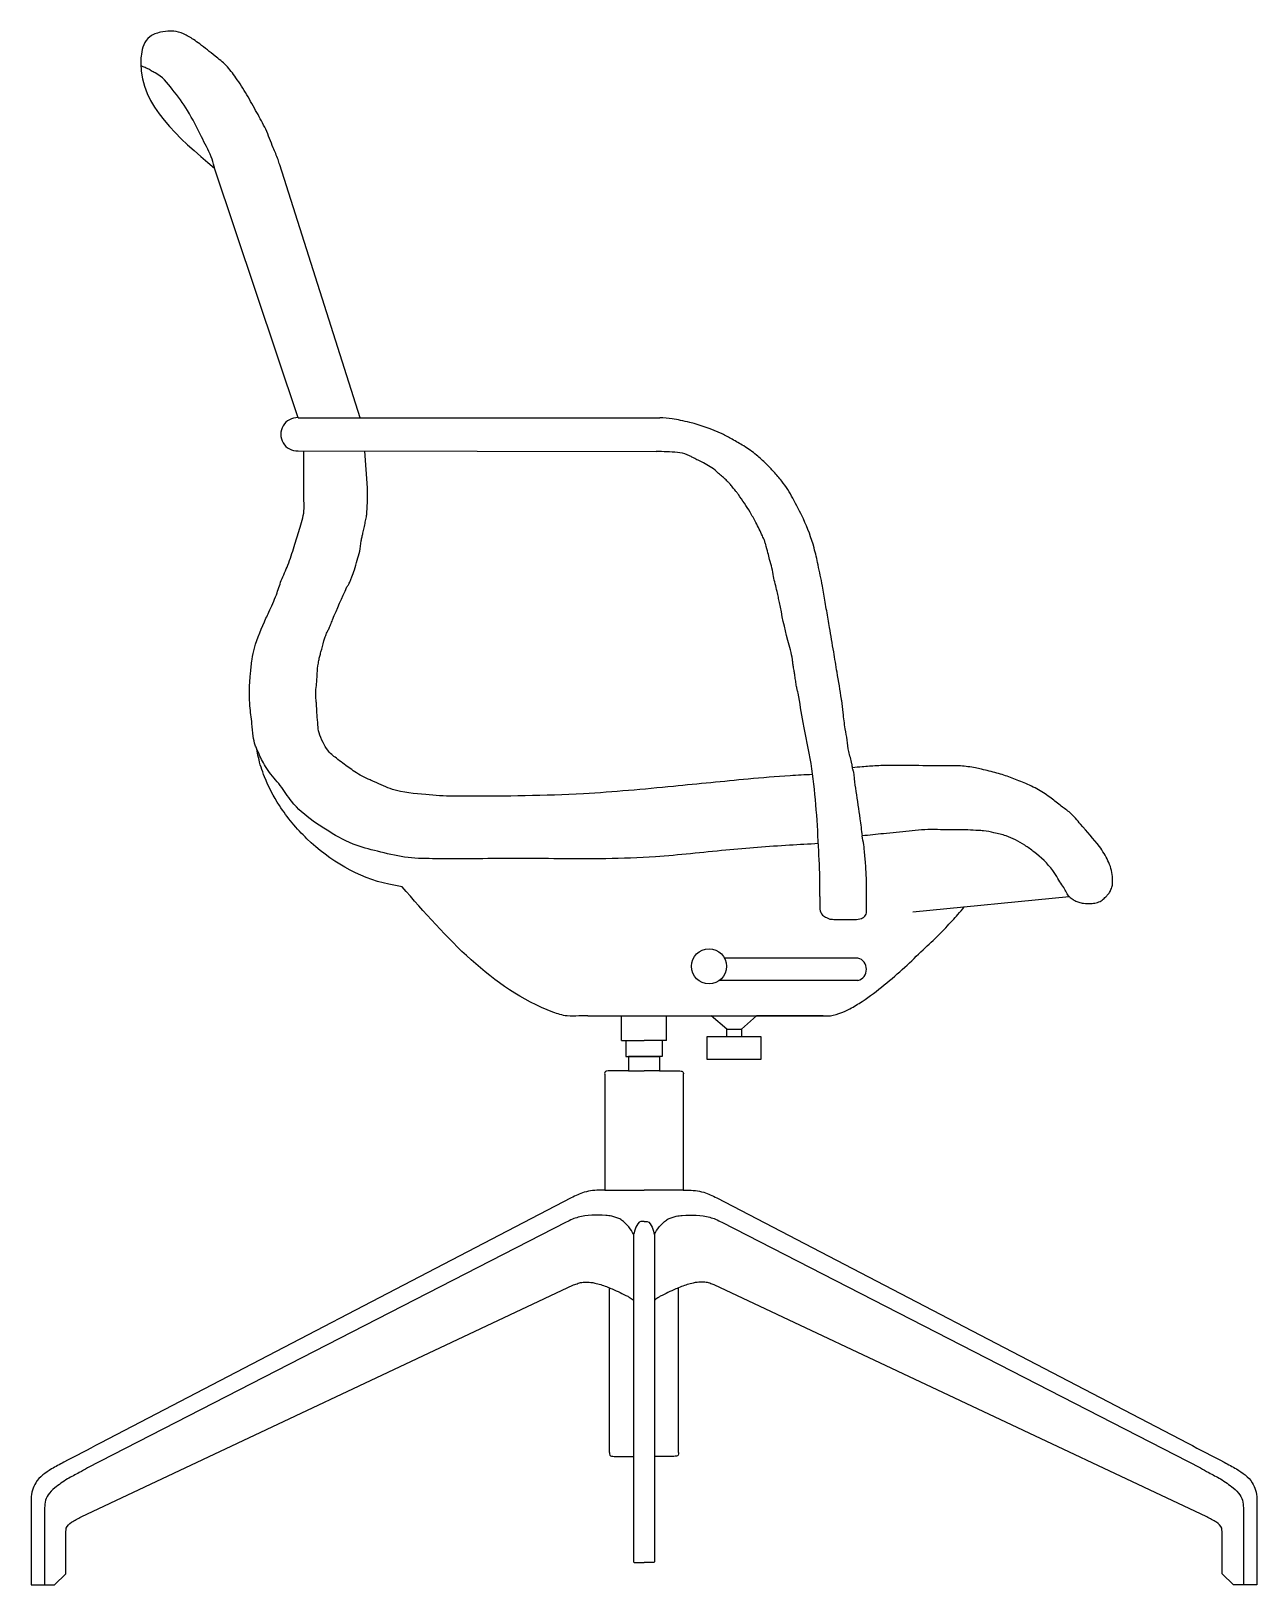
# Model space of a CAD drawing. Header units: inches. Extents: x 10 to 990, y 10 to 623.
# Drawn here: x 922.1 to 989.7, y 537 to 622.6 of the extents above; entities that cross this region are included whole.
import ezdxf

# ---------------------------------------------------------------- set-up
doc = ezdxf.new("R2010")
doc.units = ezdxf.units.IN
doc.header["$MEASUREMENT"] = 0

msp = doc.modelspace()

# ---------------------------------------------------------------- linework, layer by layer
for p, q in [((936.834, 601.34), (932.234, 615.081)), ((940.255, 601.34), (935.823, 615.266)), ((936.834, 601.34), (956.765, 601.34)), ((936.834, 601.34), (940.255, 601.34)), ((936.834, 599.506), (956.559, 599.479)), ((940.662, 597.478), (940.521, 599.501)), ((970.714, 574.129), (979.328, 574.961)), ((967.683, 571.576), (960.338, 571.576)), ((967.683, 570.338), (960.056, 570.338)), ((952.798, 568.386), (965.762, 568.386)), ((954.666, 567.03), (954.666, 568.386)), ((957.128, 567.03), (957.128, 568.386)), ((960.453, 567.666), (959.592, 568.386)), ((962.097, 568.386), (961.275, 567.666)), ((965.762, 568.386), (962.097, 568.386)), ((960.453, 567.246), (960.453, 567.666)), ((960.453, 567.666), (961.275, 567.666)), ((961.275, 567.666), (961.275, 567.246)), ((954.666, 567.03), (955.897, 567.03)), ((954.891, 567.03), (954.891, 566.151)), ((957.128, 567.03), (955.897, 567.03)), ((956.903, 567.03), (956.903, 566.151)), ((959.371, 565.985), (959.371, 567.246)), ((959.371, 567.246), (961.275, 567.246)), ((961.275, 567.246), (962.337, 567.246)), ((962.337, 567.246), (962.337, 565.985)), ((954.891, 566.151), (955.897, 566.151)), ((955.897, 566.151), (955.042, 566.151)), ((955.042, 566.151), (955.042, 565.362)), ((956.903, 566.151), (955.897, 566.151)), ((955.897, 566.151), (956.752, 566.151)), ((956.752, 566.151), (956.752, 565.362)), ((962.337, 565.985), (959.371, 565.985)), ((953.731, 565.163), (953.731, 558.793)), ((955.042, 565.362), (955.897, 565.362)), ((956.752, 565.362), (955.897, 565.362)), ((958.063, 565.163), (958.063, 558.793)), ((951.888, 558.368), (925.927, 544.847)), ((953.731, 558.793), (955.897, 558.793)), ((958.063, 558.793), (955.897, 558.793)), ((959.906, 558.368), (985.867, 544.847)), ((951.605, 557.022), (925.238, 543.492)), ((955.322, 556.339), (955.322, 538.355)), ((956.472, 556.339), (956.472, 538.355)), ((960.188, 557.022), (986.556, 543.492)), ((924.885, 540.79), (952.021, 553.578)), ((953.987, 544.335), (953.987, 553.413)), ((957.807, 544.335), (957.807, 553.413)), ((986.908, 540.79), (959.772, 553.578)), ((954.245, 544.125), (955.322, 544.125)), ((957.548, 544.125), (956.472, 544.125)), ((922.126, 541.523), (922.126, 537.046)), ((922.869, 541.183), (922.869, 537.046)), ((988.925, 541.183), (988.925, 537.046)), ((989.668, 541.523), (989.668, 537.046)), ((924.045, 537.654), (924.045, 539.627)), ((987.749, 537.654), (987.749, 539.627)), ((923.406, 537.046), (924.045, 537.654)), ((955.414, 538.283), (955.897, 538.283)), ((956.38, 538.283), (955.897, 538.283)), ((988.388, 537.046), (987.749, 537.654)), ((922.126, 537.046), (923.406, 537.046)), ((989.668, 537.046), (988.388, 537.046))]:
    msp.add_line(p, q)
msp.add_circle((959.481, 571.12), 0.971)
for centre, radius, start, end in [((936.799, 600.423), 0.918, 87.80017, 272.19983), ((967.516, 570.957), 0.641, 285.11252, 74.88748)]:
    msp.add_arc(centre, radius, start, end)
for points in [[(935.823, 615.266), (935.731, 615.555), (935.465, 616.206), (935.05, 617.227), (934.565, 618.144), (934.01, 619.131), (933.404, 620.065), (932.867, 620.74), (932.261, 621.259), (931.413, 621.927), (931.074, 622.17), (930.514, 622.486), (929.981, 622.63), (929.797, 622.63), (929.252, 622.567), (928.669, 622.321), (928.33, 621.875), (928.203, 621.371), (928.162, 620.931), (928.162, 620.854), (932.234, 615.081)], [(932.234, 615.081), (932.214, 615.168), (932.044, 615.711), (931.509, 616.812), (930.751, 618.251), (929.902, 619.439), (928.968, 620.329), (928.738, 620.448), (928.66, 620.501), (928.462, 620.596), (928.347, 620.645), (928.179, 620.723), (928.165, 620.728)], [(966.79, 585.754), (966.782, 585.807), (966.778, 585.836), (966.535, 587.315), (966.349, 588.445), (966.118, 589.784), (965.964, 590.695), (965.882, 591.176), (965.727, 592.068), (965.488, 593.242), (965.27, 594.163), (964.679, 595.768), (964.094, 596.899), (963.82, 597.382), (963.487, 597.843), (963.049, 598.361), (962.633, 598.791), (962.092, 599.28), (961.393, 599.78), (960.755, 600.151), (960.199, 600.447), (958.428, 601.071), (957.909, 601.191), (957.452, 601.274), (956.765, 601.34)], [(937.161, 597.835), (937.161, 599.506)], [(959.167, 598.847), (958.881, 598.994), (958.625, 599.123), (958.443, 599.217), (958.277, 599.298), (957.735, 599.418), (956.559, 599.479)], [(961.097, 597.106), (961.044, 597.187), (960.938, 597.312), (960.77, 597.513), (960.616, 597.706), (960.511, 597.813), (960.322, 598), (960.22, 598.087), (960.107, 598.17), (959.901, 598.382), (959.546, 598.627), (959.167, 598.847)], [(935.066, 590.291), (935.222, 590.628), (935.639, 591.588), (935.91, 592.367), (936.273, 593.218), (936.617, 594.25), (936.908, 595.192), (937.161, 596.206), (937.161, 596.767), (937.161, 597.835)], [(940.308, 594.564), (940.362, 594.777), (940.41, 594.984), (940.477, 595.27), (940.541, 595.593), (940.597, 595.874), (940.629, 596.15), (940.662, 597.478)], [(962.602, 594.352), (962.578, 594.437), (962.548, 594.537), (962.476, 594.703), (962.421, 594.823), (962.06, 595.563), (961.742, 596.136), (961.097, 597.106)], [(939.531, 592.014), (939.629, 592.175), (939.728, 592.378), (939.803, 592.574), (939.937, 592.953), (940.098, 593.494), (940.229, 593.978), (940.308, 594.564)], [(963.362, 591.162), (963.302, 591.448), (963.23, 591.768), (963.127, 592.188), (963.028, 592.593), (962.948, 593.063), (962.82, 593.524), (962.729, 593.89), (962.602, 594.352)], [(938.252, 589.044), (938.333, 589.276), (938.436, 589.522), (938.522, 589.69), (938.623, 589.924), (938.737, 590.212), (939.531, 592.014)], [(964.39, 586.171), (964.355, 586.293), (964.311, 586.469), (964.29, 586.6), (964.246, 586.906), (964.202, 587.201), (964.164, 587.416), (964.142, 587.567), (964.107, 587.783), (964.076, 588.012), (963.821, 589.074), (963.362, 591.162)], [(934.157, 586.265), (934.161, 586.428), (934.167, 586.626), (934.186, 586.977), (934.218, 587.274), (934.299, 588.031), (934.435, 588.652), (935.066, 590.291)], [(937.814, 586.376), (937.865, 586.783), (937.882, 587.117), (937.932, 587.669), (937.982, 587.964), (938.032, 588.203), (938.095, 588.433), (938.252, 589.044)], [(937.88, 584.994), (937.866, 585.244), (937.844, 585.625), (937.822, 585.864), (937.815, 586.071), (937.814, 586.322), (937.814, 586.376)], [(934.56, 583.085), (934.477, 583.295), (934.368, 583.791), (934.295, 584.489), (934.181, 585.459), (934.157, 586.265)], [(965.588, 574.967), (965.588, 575.755), (965.514, 577.732), (965.1, 582.288), (964.675, 584.543), (964.39, 586.171)], [(967.401, 581.963), (967.381, 582.095), (967.353, 582.281), (967.182, 582.951), (967.093, 583.581), (966.985, 584.194), (966.874, 585.093), (966.79, 585.754)], [(941.05, 581.283), (940.799, 581.383), (939.958, 581.84), (939.299, 582.309), (938.944, 582.581), (938.466, 583.025), (938.219, 583.454), (937.989, 583.989), (937.93, 584.409), (937.88, 584.994)], [(942.563, 575.505), (941.835, 575.637), (937.324, 578.144), (935.809, 579.976), (934.983, 581.561), (934.65, 582.63), (934.56, 583.085)], [(946.741, 577.048), (945.618, 577.048), (944.243, 577.048), (942.702, 577.137), (941.209, 577.458), (939.867, 577.852), (938.34, 578.671), (937.662, 579.12), (936.478, 580.211), (935.851, 581.078), (935.178, 581.912), (934.925, 582.329), (934.56, 583.085)], [(974.492, 581.971), (974.161, 582.044), (973.336, 582.155), (972.708, 582.16), (971.482, 582.164), (969.688, 582.188), (968.712, 582.162), (967.918, 582.105), (967.386, 582.059)], [(945.592, 580.486), (945.396, 580.486), (943.874, 580.577), (942.038, 580.867), (941.05, 581.283)], [(965.164, 581.681), (963.944, 581.62), (961.635, 581.431), (957.528, 581.033), (952.563, 580.626), (946.141, 580.486), (945.592, 580.486)], [(967.401, 581.963), (967.443, 581.776), (967.477, 581.455), (967.573, 580.752), (967.795, 579.252), (967.918, 578.302)], [(981.709, 575.817), (981.709, 576.065), (981.465, 576.934), (980.995, 577.715), (979.952, 578.949), (979.378, 579.574), (978.891, 579.939), (978.335, 580.373), (977.639, 580.842), (976.839, 581.224), (976.092, 581.519), (975.344, 581.763), (974.492, 581.971)], [(973.734, 578.636), (973.553, 578.636), (972.597, 578.636), (971.188, 578.636), (970.506, 578.561), (969.092, 578.423), (967.918, 578.302)], [(979.328, 574.961), (979.249, 575.057), (979.108, 575.321), (978.93, 575.603), (978.709, 575.958), (978.421, 576.393), (977.387, 577.422), (976.874, 577.789), (975.845, 578.306), (975.181, 578.48), (974.604, 578.584), (974.326, 578.601), (973.734, 578.636)], [(965.508, 577.877), (963.917, 577.788), (960.404, 577.516), (956.529, 577.155), (953.792, 577.048), (951.199, 577.048), (946.741, 577.048)], [(968.163, 575.078), (968.163, 575.392), (968.163, 575.754), (968.136, 576.244), (968.116, 576.633), (968.099, 576.899), (968.06, 577.261), (968.056, 577.333), (967.918, 578.302)], [(952.798, 568.386), (952.31, 568.386), (951.659, 568.386), (950.88, 568.597), (942.563, 575.505)], [(979.328, 574.961), (979.539, 574.8), (979.748, 574.693), (979.981, 574.623), (980.118, 574.594), (980.515, 574.582), (980.662, 574.594), (980.968, 574.67), (981.2, 574.811), (981.392, 574.998), (981.522, 575.145), (981.63, 575.354), (981.709, 575.591), (981.709, 575.817)], [(965.588, 574.967), (965.588, 574.609), (965.588, 574.263), (965.742, 573.941), (965.945, 573.804), (966.097, 573.739), (966.184, 573.714), (966.283, 573.708), (966.416, 573.707), (967.024, 573.7), (967.52, 573.7), (967.878, 573.762), (968.073, 573.884), (968.163, 574.136), (968.163, 574.306), (968.163, 574.623), (968.163, 575.078)], [(965.762, 568.386), (966.005, 568.386), (967.24, 568.78), (967.918, 569.187), (969.139, 570.095), (970.266, 571.071), (971.284, 572.034), (972.152, 572.861), (972.885, 573.633), (973.197, 573.972), (973.548, 574.397)], [(955.042, 565.362), (954.738, 565.362), (954.502, 565.362), (954.329, 565.362), (954.144, 565.362), (953.996, 565.362), (953.857, 565.352), (953.776, 565.32), (953.741, 565.28), (953.731, 565.163)], [(956.752, 565.362), (957.056, 565.362), (957.292, 565.362), (957.465, 565.362), (957.65, 565.362), (957.798, 565.362), (957.937, 565.352), (958.018, 565.32), (958.052, 565.28), (958.063, 565.163)], [(953.731, 558.793), (953.531, 558.793), (952.609, 558.675), (951.888, 558.368)], [(958.063, 558.793), (958.263, 558.793), (959.185, 558.675), (959.906, 558.368)], [(953.789, 557.401), (952.267, 557.298), (951.954, 557.189), (951.605, 557.022)], [(955.322, 556.339), (955.268, 556.456), (954.968, 556.859), (954.764, 557.057), (954.56, 557.202), (954.346, 557.285), (954.116, 557.351), (953.789, 557.401)], [(956.472, 556.339), (956.526, 556.456), (956.826, 556.859), (957.03, 557.057), (957.233, 557.202), (957.448, 557.285), (957.678, 557.351), (958.005, 557.401)], [(958.005, 557.401), (959.526, 557.298), (959.84, 557.189), (960.188, 557.022)], [(955.897, 557.064), (955.722, 557.064), (955.455, 556.743), (955.322, 556.339)], [(955.897, 557.064), (956.072, 557.064), (956.339, 556.743), (956.472, 556.339)], [(952.021, 553.578), (952.275, 553.658), (952.539, 553.721), (952.762, 553.726), (953.18, 553.676), (953.514, 553.587), (954.146, 553.347), (955.001, 552.942), (955.139, 552.864), (955.246, 552.784), (955.322, 552.707)], [(959.772, 553.578), (959.519, 553.658), (959.254, 553.721), (959.032, 553.726), (958.613, 553.676), (958.28, 553.587), (957.647, 553.347), (956.793, 552.942), (956.655, 552.864), (956.548, 552.784), (956.472, 552.707)], [(925.927, 544.847), (923.924, 543.804), (923.251, 543.433), (922.379, 542.675), (922.126, 541.804), (922.126, 541.523)], [(985.867, 544.847), (987.869, 543.804), (988.543, 543.433), (989.415, 542.675), (989.668, 541.804), (989.668, 541.523)], [(925.238, 543.492), (924.777, 543.235), (924.131, 542.883), (923.427, 542.385), (923.06, 542.003), (922.897, 541.608), (922.869, 541.183)], [(953.987, 544.335), (954.009, 544.197), (954.245, 544.125)], [(957.807, 544.335), (957.785, 544.197), (957.548, 544.125)], [(986.556, 543.492), (987.017, 543.235), (987.663, 542.883), (988.367, 542.385), (988.734, 542.003), (988.897, 541.608), (988.925, 541.183)], [(924.045, 539.627), (924.045, 539.76), (924.045, 539.993), (924.065, 540.177), (924.35, 540.498), (924.885, 540.79)], [(987.749, 539.627), (987.749, 539.76), (987.749, 539.993), (987.729, 540.177), (987.443, 540.498), (986.908, 540.79)], [(955.322, 538.355), (955.328, 538.302), (955.414, 538.283)], [(956.472, 538.355), (956.466, 538.302), (956.38, 538.283)]]:
    msp.add_spline(points, degree=3)

doc.saveas('drawing.dxf')
